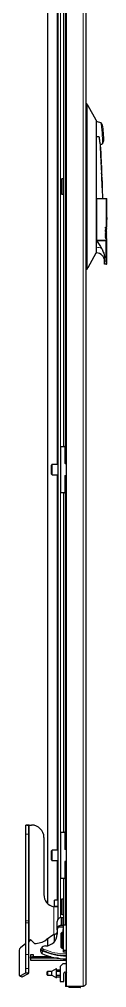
# Model space of a CAD drawing. Header units: millimetres. Extents: x -1134 to 2940, y -1538 to 1219.
# Drawn here: x 838 to 923, y -1000 to -59 of the extents above; entities that cross this region are included whole.
import ezdxf

# ---------------------------------------------------------------- set-up
doc = ezdxf.new("R2010")
doc.units = ezdxf.units.MM

msp = doc.modelspace()

# ---------------------------------------------------------------- linework, layer by layer
at = {"color": 7, "linetype": 'Continuous', "lineweight": 25}
for p, q in [((883.4, -998.72), (883.4, 556.28)), ((902.4, 553.68), (902.4, -996.12)), ((874.9, 518.48), (874.9, -933.48)), ((864.9, 475.4), (864.9, -917.83)), ((880.4, 31.28), (880.4, -473.72)), ((903.4, -140.72), (902.4, -140.72)), ((903.4, -146.22), (903.4, -296.22)), ((912.4, -156.72), (904.48, -142.63)), ((912.4, -156.72), (912.4, -162.19)), ((912.4, -162.19), (912.4, -169.72)), ((912.4, -169.72), (912.4, -272.72)), ((919.34, -177.78), (919.35, -177.59)), ((916.92, -189.39), (916.52, -180.2)), ((916.63, -183.42), (916.59, -183.04)), ((916.64, -183.42), (916.6, -183.04)), ((916.6, -183.04), (916.72, -186.2)), ((916.65, -183.71), (916.63, -183.42)), ((916.64, -183.42), (916.63, -183.42)), ((916.66, -183.71), (916.64, -183.42)), ((916.66, -183.71), (916.65, -183.71)), ((917, -191.48), (916.91, -189.39)), ((917.18, -195.39), (916.96, -191.59)), ((917.17, -194.99), (917.03, -191.89)), ((917.03, -193.28), (917.27, -197.27)), ((917.16, -194.99), (917.18, -195.39)), ((917.23, -196.64), (917.17, -195.39)), ((917.18, -195.39), (917.17, -195.39)), ((917.2, -197.27), (917.19, -197.27)), ((917.27, -197.27), (917.2, -197.27)), ((917.35, -199.5), (917.26, -197.27)), ((917.3, -199.5), (917.3, -199.49)), ((917.3, -199.5), (917.3, -199.5)), ((917.42, -200.76), (917.36, -199.5)), ((917.41, -200.77), (917.41, -200.76)), ((917.52, -203.22), (917.42, -201.08)), ((917.53, -203.22), (917.52, -203.22)), ((917.73, -207.77), (917.53, -203.19)), ((917.57, -205.24), (917.62, -206.21)), ((917.58, -205.24), (917.63, -206.21)), ((878.9, -213.72), (878.4, -214.22)), ((878.4, -228.22), (878.4, -214.22)), ((880.4, -213.72), (878.9, -213.72)), ((878.9, -213.72), (878.9, -228.72)), ((917.69, -207.77), (917.68, -207.77)), ((917.82, -210.13), (917.72, -207.77)), ((917.77, -210.13), (917.77, -210.13)), ((917.94, -212.6), (917.83, -210.13)), ((917.89, -211.84), (917.89, -211.84)), ((917.9, -211.84), (917.9, -211.84)), ((917.93, -212.36), (917.92, -212.22)), ((917.94, -212.77), (917.93, -212.49)), ((917.96, -214.07), (917.95, -214.07)), ((917.97, -214.07), (917.96, -214.07)), ((918, -214.86), (917.96, -214.07)), ((918.02, -214.53), (917.97, -213.29)), ((918.01, -214.86), (917.97, -214.07)), ((917.99, -214.86), (917.98, -214.86)), ((917.99, -214.86), (918.01, -214.86)), ((918, -214.04), (918.05, -215.14)), ((918.03, -214.85), (918.02, -214.53)), ((918.07, -215.75), (918.04, -214.95)), ((918.13, -216.98), (918.07, -215.75)), ((918.16, -217.78), (918.15, -217.51)), ((918.17, -218.04), (918.17, -217.9)), ((918.18, -218.51), (918.18, -218.51)), ((918.31, -221.1), (918.19, -218.43)), ((918.19, -218.51), (918.19, -218.51)), ((918.26, -221.1), (918.25, -221.1)), ((918.31, -222.57), (918.25, -221.12)), ((918.39, -223.22), (918.3, -221.1)), ((918.82, -232.72), (918.4, -223.22)), ((878.4, -228.22), (878.9, -228.72)), ((878.9, -228.72), (880.4, -228.72)), ((912.4, -232.72), (912.61, -232.72)), ((912.61, -232.72), (912.85, -232.72)), ((912.85, -232.72), (912.85, -273.22)), ((912.85, -232.72), (921.95, -232.72)), ((921.95, -232.72), (921.95, -260.72)), ((921.95, -232.72), (922.61, -232.72)), ((922.61, -237.72), (922.61, -232.72)), ((922.36, -237.72), (922.61, -237.72)), ((922.36, -237.72), (922.36, -247.48)), ((922.48, -239.67), (922.48, -245.53)), ((922.49, -239.67), (922.48, -239.67)), ((922.49, -239.67), (922.49, -245.53)), ((922.49, -239.67), (922.61, -239.67)), ((922.61, -240.65), (922.54, -240.65)), ((922.54, -240.65), (922.54, -245.53)), ((922.58, -242.6), (922.58, -245.53)), ((922.59, -242.6), (922.58, -242.6)), ((922.59, -242.6), (922.59, -245.53)), ((922.59, -242.6), (922.61, -242.6)), ((922.6, -239.67), (922.6, -237.72)), ((922.6, -242.6), (922.6, -240.65)), ((922.61, -240.65), (922.61, -239.67)), ((922.61, -245.53), (922.61, -242.6)), ((922.54, -247.48), (922.36, -247.48)), ((922.5, -251.28), (922.36, -251.28)), ((922.36, -251.28), (922.36, -254.25)), ((922.42, -251.77), (922.42, -252.57)), ((922.43, -251.77), (922.42, -251.77)), ((922.43, -252.57), (922.42, -252.57)), ((922.42, -253.07), (922.42, -254.25)), ((922.43, -253.07), (922.42, -253.07)), ((922.43, -251.77), (922.43, -252.57)), ((922.43, -251.77), (922.49, -251.77)), ((922.49, -252.57), (922.43, -252.57)), ((922.43, -253.07), (922.43, -254.25)), ((922.43, -253.07), (922.48, -253.07)), ((922.49, -245.53), (922.48, -245.53)), ((922.54, -245.53), (922.49, -245.53)), ((922.53, -252.81), (922.52, -252.81)), ((922.54, -247.48), (922.54, -250.41)), ((922.61, -250.41), (922.54, -250.41)), ((922.55, -253.46), (922.54, -253.46)), ((922.54, -253.81), (922.54, -253.83)), ((922.55, -253.81), (922.54, -253.81)), ((922.55, -253.83), (922.54, -253.83)), ((922.56, -252.11), (922.55, -252.11)), ((922.55, -253.81), (922.55, -253.83)), ((922.6, -251.28), (922.57, -254.25)), ((922.59, -245.53), (922.58, -245.53)), ((922.58, -247.48), (922.58, -248.45)), ((922.59, -247.48), (922.58, -247.48)), ((922.59, -248.45), (922.58, -248.45)), ((922.58, -254.25), (922.59, -253.64)), ((922.61, -245.53), (922.59, -245.53)), ((922.59, -247.48), (922.59, -248.45)), ((922.59, -247.48), (922.61, -247.48)), ((922.61, -248.45), (922.59, -248.45)), ((922.59, -253.15), (922.6, -251.88)), ((922.6, -253.15), (922.59, -253.15)), ((922.59, -254.25), (922.6, -253.64)), ((922.6, -253.64), (922.59, -253.64)), ((922.6, -247.48), (922.6, -245.53)), ((922.6, -250.41), (922.6, -248.45)), ((922.6, -251.91), (922.61, -251.28)), ((922.61, -251.28), (922.6, -251.28)), ((922.61, -251.88), (922.6, -251.88)), ((922.6, -253.15), (922.61, -251.88)), ((922.6, -253.64), (922.6, -252.82)), ((922.6, -253.15), (922.61, -253.15)), ((922.6, -253.64), (922.61, -253.64)), ((922.61, -248.45), (922.61, -247.48)), ((922.61, -251.28), (922.61, -250.41)), ((922.61, -251.88), (922.61, -253.15)), ((922.61, -260.72), (922.61, -253.64)), ((921.41, -260.82), (921.85, -260.82)), ((921.41, -262.22), (921.85, -262.22)), ((922.51, -260.82), (921.85, -260.82)), ((922.51, -262.22), (921.85, -262.22)), ((922.61, -262.12), (921.95, -262.12)), ((922.61, -262.12), (922.11, -260.82)), ((922.61, -263.52), (922.11, -262.22)), ((922.36, -254.25), (922.43, -254.25)), ((922.51, -254.25), (922.52, -254.25)), ((922.52, -254.25), (922.56, -254.25)), ((922.55, -254.16), (922.55, -254.25)), ((922.56, -254.16), (922.55, -254.16)), ((922.56, -254.16), (922.56, -254.25)), ((922.57, -254.25), (922.59, -254.25)), ((912.4, -272.72), (912.4, -273.72)), ((921.41, -263.62), (921.85, -263.62)), ((921.41, -265.02), (921.85, -265.02)), ((921.41, -266.42), (921.85, -266.42)), ((921.41, -267.82), (921.85, -267.82)), ((921.41, -269.22), (921.85, -269.22)), ((921.41, -270.62), (921.85, -270.62)), ((922.51, -263.62), (921.85, -263.62)), ((922.51, -265.02), (921.85, -265.02)), ((922.51, -266.42), (921.85, -266.42)), ((922.51, -267.82), (921.85, -267.82)), ((922.51, -269.22), (921.85, -269.22)), ((922.51, -270.62), (921.85, -270.62)), ((922.61, -263.52), (921.95, -263.52)), ((922.61, -264.92), (921.95, -264.92)), ((922.61, -266.32), (921.95, -266.32)), ((922.61, -267.72), (921.95, -267.72)), ((922.61, -269.12), (921.95, -269.12)), ((922.61, -270.52), (921.95, -270.52)), ((921.95, -271.92), (921.95, -273.22)), ((922.61, -271.92), (921.95, -271.92)), ((922.61, -264.92), (922.11, -263.62)), ((922.61, -266.32), (922.11, -265.02)), ((922.61, -267.72), (922.11, -266.42)), ((922.61, -269.12), (922.11, -267.82)), ((922.61, -270.52), (922.11, -269.22)), ((922.61, -271.92), (922.11, -270.62)), ((922.61, -273.22), (922.61, -271.92)), ((912.4, -273.22), (912.61, -273.22)), ((912.61, -273.72), (912.4, -273.72)), ((912.4, -280.25), (912.4, -285.72)), ((912.61, -273.22), (912.85, -273.22)), ((912.61, -273.72), (912.85, -273.72)), ((912.85, -273.22), (921.95, -273.22)), ((912.85, -273.72), (921.95, -273.72)), ((920.61, -273.72), (920.59, -273.22)), ((921.95, -273.22), (922.61, -273.22)), ((921.95, -293.72), (921.95, -273.72)), ((921.95, -273.72), (922.61, -273.72)), ((922.61, -296.72), (922.61, -273.72)), ((904.48, -299.8), (912.4, -285.72)), ((912.4, -285.72), (912.61, -285.72)), ((920.61, -293.72), (920.61, -290.63)), ((922.33, -296.72), (920.61, -296.72)), ((922.61, -296.72), (922.33, -296.72)), ((903.4, -301.72), (902.4, -301.72)), ((877.9, -518.52), (877.9, -473.92)), ((878.1, -473.72), (881.7, -473.72)), ((882.1, -473.72), (881.7, -473.72)), ((881.9, -473.92), (881.9, -490.02)), ((882.1, -473.72), (883.4, -473.72)), ((868.9, -497.26), (868.9, -491.82)), ((868.9, -500.62), (868.9, -497.26)), ((874.9, -491.22), (869.5, -491.22)), ((882.1, -490.22), (883.4, -490.22)), ((869.5, -501.22), (874.9, -501.22)), ((881.9, -502.42), (881.9, -518.52)), ((883.4, -502.22), (882.1, -502.22)), ((881.7, -518.72), (878.1, -518.72)), ((880.4, -518.72), (880.4, -848.72)), ((881.7, -518.72), (882.1, -518.72)), ((883.4, -518.72), (882.1, -518.72)), ((846.92, -841.74), (843.92, -841.74)), ((843.92, -850.72), (843.92, -841.74)), ((844.88, -841.72), (847, -841.72)), ((846.92, -850.72), (846.92, -841.74)), ((847.22, -841.72), (847, -841.72)), ((847.22, -841.72), (849.51, -841.72)), ((843.92, -934.77), (843.92, -850.72)), ((846.92, -934.77), (846.92, -850.72)), ((861.51, -853.72), (861.51, -909.22)), ((877.9, -893.52), (877.9, -848.92)), ((878.1, -848.72), (881.7, -848.72)), ((882.1, -848.72), (881.7, -848.72)), ((881.9, -848.92), (881.9, -865.02)), ((882.1, -848.72), (883.4, -848.72)), ((882.1, -865.22), (883.4, -865.22)), ((868.9, -872.26), (868.9, -866.82)), ((868.9, -875.62), (868.9, -872.26)), ((874.9, -866.22), (869.5, -866.22)), ((869.5, -876.22), (874.9, -876.22)), ((881.9, -877.42), (881.9, -893.52)), ((883.4, -877.22), (882.1, -877.22)), ((881.7, -893.72), (878.1, -893.72)), ((880.4, -893.72), (880.4, -938.72)), ((881.7, -893.72), (882.1, -893.72)), ((883.4, -893.72), (882.1, -893.72)), ((874.9, -914.68), (871.9, -914.68)), ((871.9, -914.82), (871.9, -914.68)), ((871.9, -920.97), (871.9, -914.82)), ((874.9, -920.97), (871.9, -920.97)), ((878.9, -913.72), (878.4, -914.22)), ((878.4, -921.22), (878.4, -914.22)), ((878.4, -928.22), (878.4, -921.22)), ((880.4, -913.72), (878.9, -913.72)), ((878.9, -913.72), (878.9, -921.22)), ((878.9, -921.22), (878.9, -928.72)), ((878.4, -928.22), (878.9, -928.72)), ((878.4, -931.42), (878.4, -931.42)), ((878.4, -931.42), (878.43, -931.42)), ((878.43, -931.42), (879.39, -931.42)), ((878.9, -928.72), (880.4, -928.72)), ((879.39, -931.42), (880.4, -931.42)), ((843.92, -936.77), (843.92, -934.77)), ((843.92, -967.66), (843.92, -936.77)), ((846.92, -936.77), (846.92, -934.77)), ((846.92, -967.66), (846.92, -936.77)), ((874.4, -941.36), (874.4, -935.42)), ((874.4, -941.35), (874.4, -935.42)), ((878.4, -939.42), (880.4, -939.42)), ((880.4, -938.72), (880.7, -938.72)), ((880.4, -963.42), (880.4, -939.02)), ((880.7, -938.72), (881.35, -938.72)), ((881.35, -938.72), (882.4, -938.72)), ((882.4, -938.72), (883.4, -938.72)), ((871.3, -947.92), (863.55, -953.36)), ((871.9, -954.83), (871.9, -947.74)), ((874.29, -945.57), (874.3, -945.57)), ((874.3, -943.75), (874.4, -943.75)), ((874.3, -943.88), (874.4, -943.88)), ((874.3, -943.88), (874.3, -945.43)), ((874.3, -945.43), (874.4, -945.43)), ((874.3, -945.57), (874.4, -945.57)), ((874.3, -945.64), (874.4, -945.64)), ((874.3, -945.77), (874.4, -945.77)), ((874.3, -946.77), (874.3, -945.77)), ((874.3, -947.27), (874.3, -946.77)), ((874.3, -946.77), (874.4, -946.77)), ((874.3, -947.27), (874.4, -947.27)), ((874.4, -943.42), (874.4, -941.36)), ((874.4, -943.42), (874.4, -947.67)), ((878.9, -946.22), (878.4, -946.72)), ((878.4, -953.72), (878.4, -946.72)), ((880.2, -946.22), (878.9, -946.22)), ((878.9, -946.22), (878.9, -953.72)), ((880.18, -949.76), (880.4, -949.76)), ((880.2, -946.32), (880.2, -943.36)), ((880.2, -943.36), (880.4, -943.36)), ((880.2, -946.32), (880.4, -946.32)), ((880.2, -948.31), (880.2, -946.32)), ((880.2, -948.31), (880.4, -948.31)), ((880.2, -949.67), (880.2, -948.31)), ((880.2, -949.67), (880.4, -949.67)), ((880.2, -951.33), (880.2, -949.92)), ((843.74, -956.87), (838.62, -960.92)), ((848.51, -953.08), (847.22, -954.48)), ((852.45, -956.72), (848.51, -953.08)), ((864.9, -952.41), (864.9, -958.9)), ((878.4, -960.72), (878.4, -953.72)), ((878.9, -953.72), (878.9, -961.22)), ((880.2, -952.92), (880.18, -952.92)), ((880.2, -951.33), (880.4, -951.33)), ((880.2, -952.37), (880.2, -951.33)), ((880.2, -952.37), (880.4, -952.37)), ((880.2, -954.25), (880.2, -952.37)), ((880.2, -954.25), (880.4, -954.25)), ((880.2, -955.05), (880.2, -954.25)), ((880.2, -955.05), (880.4, -955.05)), ((880.2, -958.86), (880.4, -958.86)), ((837.53, -963.15), (837.53, -987.64)), ((843.92, -981.18), (843.92, -967.66)), ((846.92, -981.18), (846.92, -967.66)), ((848.3, -967.92), (848.3, -969.72)), ((851.3, -967.92), (848.3, -967.92)), ((851.3, -969.72), (851.3, -967.92)), ((860.67, -963.6), (858.5, -962.7)), ((878.4, -960.72), (878.9, -961.22)), ((878.9, -961.22), (880.4, -961.22)), ((880.4, -965.22), (880.4, -963.42)), ((881.15, -964.92), (880.4, -964.92)), ((883.4, -965.22), (880.4, -965.22)), ((883.4, -963.72), (880.7, -963.72)), ((882.2, -965.22), (881.15, -964.92)), ((848.3, -971.22), (848.3, -969.72)), ((848.3, -969.72), (850.3, -969.72)), ((850.3, -971.22), (848.3, -971.22)), ((848.3, -971.22), (848.3, -972.92)), ((848.3, -972.92), (883.4, -972.92)), ((850.3, -969.72), (850.3, -971.22)), ((868.27, -969.72), (850.3, -969.72)), ((875.79, -971.22), (850.3, -971.22)), ((879.8, -976.72), (877.3, -979.22)), ((883.4, -976.72), (879.8, -976.72)), ((838.24, -988.15), (843.74, -985.4)), ((840.36, -989.21), (845.86, -986.46)), ((843.92, -985.19), (843.92, -981.18)), ((846.92, -985.19), (846.92, -981.18)), ((864.8, -987.26), (864.8, -984.25)), ((865.3, -983.75), (869.3, -983.75)), ((865.3, -987.76), (869.3, -987.76)), ((869.3, -983.75), (873.8, -981.26)), ((869.3, -987.76), (869.3, -983.75)), ((869.3, -987.76), (873.8, -990.26)), ((873.8, -983.82), (873.8, -981.26)), ((873.8, -982.26), (877.3, -982.26)), ((873.8, -983.76), (877.3, -983.76)), ((873.8, -987.69), (873.8, -983.82)), ((873.8, -990.26), (873.8, -987.69)), ((873.8, -987.76), (877.3, -987.76)), ((877.3, -979.22), (877.3, -993.72)), ((880.8, -993.72), (880.8, -985.99)), ((881.89, -984.55), (883.4, -984.12)), ((883.4, -984.75), (882.4, -986.08)), ((882.4, -986.08), (882.4, -996.72)), ((837.79, -988.18), (839.92, -989.24)), ((873.8, -989.26), (877.3, -989.26)), ((877.3, -993.72), (880.8, -993.72)), ((882.4, -996.72), (882.4, -998.72)), ((883.4, -996.72), (882.4, -996.72)), ((883.4, -998.72), (882.4, -998.72)), ((899.8, -998.72), (883.4, -998.72)), ((885.65, -998.72), (885.65, -999.47)), ((896.9, -999.72), (885.9, -999.72)), ((897.15, -999.47), (897.15, -998.72))]:
    msp.add_line(p, q, dxfattribs=at)
at = {"color": 8, "linetype": 'Continuous', "lineweight": 18}
for p, q in [((899.8, -998.72), (899.8, 556.28)), ((877.5, 518.48), (877.5, -931.52)), ((874.3, 48.78), (874.3, -491.22)), ((882.4, 31.28), (882.4, -473.72)), ((903.4, -146.22), (902.4, -146.22)), ((917.58, -205.24), (917.57, -205.24)), ((917.63, -206.21), (917.62, -206.21)), ((912.61, -232.72), (912.61, -273.22)), ((921.95, -260.72), (922.61, -260.72)), ((912.61, -280.25), (912.4, -280.25)), ((912.61, -285.72), (912.61, -280.25)), ((903.4, -296.22), (902.4, -296.22)), ((920.61, -293.72), (921.95, -293.72)), ((877.9, -473.92), (878.1, -473.92)), ((878.1, -473.72), (878.1, -473.92)), ((878.1, -473.92), (878.1, -518.52)), ((881.7, -473.92), (878.1, -473.92)), ((881.7, -473.72), (881.7, -473.92)), ((881.7, -490.02), (881.7, -473.92)), ((881.7, -473.92), (881.9, -473.92)), ((881.9, -473.92), (882.1, -473.92)), ((882.1, -473.72), (882.1, -473.92)), ((882.1, -473.92), (882.1, -490.02)), ((883.4, -473.92), (882.1, -473.92)), ((869.5, -491.22), (869.5, -497.4)), ((869.5, -497.4), (869.5, -501.22)), ((881.9, -490.02), (881.7, -490.02)), ((881.9, -490.02), (882.1, -490.02)), ((882.1, -490.22), (882.1, -490.02)), ((882.1, -490.02), (883.4, -490.02)), ((882.1, -490.22), (882.1, -490.42)), ((883.4, -490.42), (882.1, -490.42)), ((874.3, -501.22), (874.3, -866.22)), ((881.7, -518.52), (881.7, -502.42)), ((881.7, -502.42), (881.9, -502.42)), ((882.1, -502.42), (881.9, -502.42)), ((882.1, -502.02), (883.4, -502.02)), ((882.1, -502.02), (882.1, -502.22)), ((882.1, -502.22), (882.1, -502.42)), ((883.4, -502.42), (882.1, -502.42)), ((882.1, -502.42), (882.1, -518.52)), ((878.1, -518.52), (877.9, -518.52)), ((878.1, -518.52), (881.7, -518.52)), ((878.1, -518.52), (878.1, -518.72)), ((881.7, -518.52), (881.9, -518.52)), ((881.7, -518.52), (881.7, -518.72)), ((882.1, -518.52), (881.9, -518.52)), ((882.1, -518.52), (882.1, -518.72)), ((882.1, -518.52), (883.4, -518.52)), ((882.4, -518.72), (882.4, -848.72)), ((847.22, -841.72), (847.22, -954.48)), ((846.92, -850.72), (843.92, -850.72)), ((877.9, -848.92), (878.1, -848.92)), ((878.1, -848.72), (878.1, -848.92)), ((878.1, -848.92), (878.1, -893.52)), ((881.7, -848.92), (878.1, -848.92)), ((881.7, -848.72), (881.7, -848.92)), ((881.7, -865.02), (881.7, -848.92)), ((881.7, -848.92), (881.9, -848.92)), ((881.9, -848.92), (882.1, -848.92)), ((882.1, -848.72), (882.1, -848.92)), ((882.1, -848.92), (882.1, -865.02)), ((883.4, -848.92), (882.1, -848.92)), ((881.9, -865.02), (881.7, -865.02)), ((881.9, -865.02), (882.1, -865.02)), ((882.1, -865.02), (883.4, -865.02)), ((882.1, -865.22), (882.1, -865.02)), ((882.1, -865.22), (882.1, -865.42)), ((883.4, -865.42), (882.1, -865.42)), ((869.5, -866.22), (869.5, -872.4)), ((869.5, -872.4), (869.5, -876.22)), ((874.3, -876.22), (874.3, -914.68)), ((881.7, -893.52), (881.7, -877.42)), ((881.7, -877.42), (881.9, -877.42)), ((882.1, -877.42), (881.9, -877.42)), ((882.1, -877.02), (883.4, -877.02)), ((882.1, -877.02), (882.1, -877.22)), ((882.1, -877.22), (882.1, -877.42)), ((882.1, -877.42), (882.1, -893.52)), ((883.4, -877.42), (882.1, -877.42)), ((878.1, -893.52), (877.9, -893.52)), ((878.1, -893.52), (881.7, -893.52)), ((878.1, -893.52), (878.1, -893.72)), ((881.7, -893.52), (881.9, -893.52)), ((881.7, -893.52), (881.7, -893.72)), ((882.1, -893.52), (881.9, -893.52)), ((882.1, -893.52), (882.1, -893.72)), ((882.1, -893.52), (883.4, -893.52)), ((882.4, -893.72), (882.4, -938.72)), ((871.3, -921.08), (871.3, -947.92)), ((874.9, -914.82), (871.9, -914.82)), ((878.43, -938.92), (878.43, -931.42)), ((879.39, -931.42), (879.39, -938.92)), ((846.92, -934.77), (843.92, -934.77)), ((846.92, -936.77), (843.92, -936.77)), ((874.4, -935.42), (874.4, -935.42)), ((880.4, -940.92), (875.28, -940.92)), ((878.4, -939.42), (878.4, -938.92)), ((878.4, -938.92), (878.43, -938.92)), ((878.43, -939.42), (878.43, -938.92)), ((878.43, -938.92), (879.39, -938.92)), ((879.39, -938.92), (880.42, -938.92)), ((880.4, -939.02), (880.7, -939.02)), ((880.7, -938.72), (880.7, -939.02)), ((880.7, -939.02), (880.7, -963.42)), ((883.4, -939.02), (880.7, -939.02)), ((843.74, -956.87), (843.74, -985.4)), ((880.2, -957.62), (880.4, -957.62)), ((846.92, -967.66), (843.92, -967.66)), ((859.07, -961.31), (861.26, -962.22)), ((880.4, -963.42), (880.7, -963.42)), ((880.7, -963.42), (883.4, -963.42)), ((880.7, -963.42), (880.7, -963.72)), ((843.74, -985.4), (845.86, -986.46)), ((846.92, -981.18), (843.92, -981.18)), ((843.92, -985.19), (846.92, -985.19)), ((865.3, -983.75), (865.3, -987.76)), ((840.36, -989.21), (838.24, -988.15)), ((885.65, -999.47), (897.15, -999.47))]:
    msp.add_line(p, q, dxfattribs=at)
at = {"color": 7, "linetype": 'Continuous', "lineweight": 25, "flags": 128}
for points in [[(916.96, -191.59), (917, -192.54), (917.03, -193.28)], [(917.2, -197.27), (917.26, -198.52), (917.3, -199.5)], [(917.58, -205.9), (917.69, -208.27), (917.77, -210.13)], [(917.62, -206.21), (917.65, -207.08), (917.68, -207.77)], [(917.63, -206.21), (917.66, -207.08), (917.69, -207.77)], [(917.97, -214.72), (918.16, -219.12), (918.31, -222.57)], [(918.25, -221.1), (918.1, -217.61), (917.98, -214.86)], [(918.26, -221.1), (918.11, -217.61), (917.99, -214.86)], [(922.51, -253.55), (922.52, -253.73), (922.52, -253.87)], [(922.54, -253.81), (922.54, -253.61), (922.54, -253.46)], [(922.55, -253.81), (922.55, -253.61), (922.55, -253.46)], [(837.53, -987.64), (837.55, -987.8), (837.59, -987.94), (837.65, -988.06), (837.74, -988.15), (837.85, -988.2), (837.97, -988.22), (838.1, -988.2), (838.24, -988.15)]]:
    msp.add_lwpolyline(points, dxfattribs=at)
at = {"color": 7, "linetype": 'Continuous', "lineweight": 25}
for centre, radius, start, end in [((912.4, -169.72), 11.4, 66.37549, 90), ((912.4, -169.72), 11.4, 291.36213, 301.71629), ((922.51, -260.72), 0.1, 270, 0), ((922.51, -262.12), 0.1, 270, 0), ((922.51, -263.52), 0.1, 270, 0), ((922.51, -264.92), 0.1, 270, 0), ((922.51, -266.32), 0.1, 270, 0), ((922.51, -267.72), 0.1, 270, 0), ((922.51, -269.12), 0.1, 270, 0), ((922.51, -270.52), 0.1, 270, 0), ((912.61, -293.72), 8, 0, 90), ((878.1, -473.92), 0.2, 90, 180), ((881.7, -473.92), 0.2, 0, 90), ((869.5, -491.82), 0.6, 90, 180), ((882.1, -490.02), 0.2, 180, 270), ((869.5, -500.62), 0.6, 180, 270), ((882.1, -502.42), 0.2, 90, 180), ((878.1, -518.52), 0.2, 180, 270), ((881.7, -518.52), 0.2, 270, 0), ((849.51, -853.72), 12, 0, 90), ((878.1, -848.92), 0.2, 90, 180), ((881.7, -848.92), 0.2, 0, 90), ((882.1, -865.02), 0.2, 180, 270), ((869.5, -866.82), 0.6, 90, 180), ((869.5, -875.62), 0.6, 180, 270), ((882.1, -877.42), 0.2, 90, 180), ((878.1, -893.52), 0.2, 180, 270), ((881.7, -893.52), 0.2, 270, 0), ((873.08, -909.63), 11.58, 177.93112, 261.14125), ((878.4, -935.42), 4, 90, 180), ((878.4, -935.42), 4, 90, 180), ((878.4, -943.42), 4, 141.31781, 180), ((880.7, -939.02), 0.3, 90, 180), ((862.9, -947.67), 11.5, 270, 0), ((852.45, -936.72), 20, 270, 303.69007), ((862.9, -963.67), 4.5, 90, 148.43185), ((840.54, -963.24), 3.01, 129.67109, 178.31266), ((883.4, -913.52), 58.2, 245.70354, 270), ((883.4, -913.52), 55, 245.58594, 270), ((880.7, -963.42), 0.3, 180, 270), ((843.65, -985.15), 0.266, 289.1377, 351.58375), ((845.34, -984.95), 1.59, 289.1377, 351.58375), ((865.3, -984.25), 0.5, 90, 180), ((865.3, -987.26), 0.5, 180, 270), ((882.3, -985.99), 1.5, 106, 180), ((840.11, -988.79), 0.489, 246.38197, 300.88579), ((885.9, -999.47), 0.25, 180, 270), ((896.9, -999.47), 0.25, 270, 0)]:
    msp.add_arc(centre, radius, start, end, dxfattribs=at)
at = {"color": 8, "linetype": 'Continuous', "lineweight": 18}
for centre, radius, start, end in [((912.76, -292.31), 12.07, 66.28954, 90.71323), ((882.1, -490.02), 0.4, 180, 270), ((882.1, -502.42), 0.4, 90, 180), ((882.1, -865.02), 0.4, 180, 270), ((882.1, -877.42), 0.4, 90, 180), ((878.4, -943.42), 4.5, 90, 152.71955), ((878.9, -938.93), 0.491, 271.15589, 1.11103), ((883.4, -913.52), 55.65, 245.60841, 270), ((883.4, -913.52), 53.5, 245.55903, 270)]:
    msp.add_arc(centre, radius, start, end, dxfattribs=at)
at = {"color": 7, "linetype": 'Continuous', "lineweight": 25}
for points, knots in [([(903.4, -140.72), (903.4, -140.78), (903.4, -140.9), (903.4, -141.85), (903.4, -143.24), (903.4, -144.79), (903.4, -145.81), (903.4, -146.22)], [0, 0, 0, 0, 0.214694, 0.429388, 0.644082, 0.858775, 1, 1, 1, 1]), ([(904.48, -142.64), (904.29, -142.33), (903.93, -141.75), (903.57, -141.05), (903.41, -140.71)], [0, 0, 0, 0, 0.525323, 1, 1, 1, 1]), ([(918.03, -160.48), (918, -160.42), (917.94, -160.24), (917.77, -159.93), (917.46, -159.56), (917.14, -159.39), (916.98, -159.29)], [0, 0, 0, 0, 0.124152, 0.341643, 0.649974, 1, 1, 1, 1]), ([(918.11, -160.82), (918.1, -160.79), (918.08, -160.7), (918.18, -161.21), (918.38, -162.39), (918.71, -164.62), (919.03, -167.38), (919.26, -170.33), (919.38, -173.11), (919.39, -175.43), (919.36, -177.06), (919.34, -177.72), (919.34, -177.77), (919.34, -177.78)], [0, 0, 0, 0, 0.0304029, 0.0987685, 0.2060227, 0.3169243, 0.4297958, 0.5422701, 0.6521441, 0.7582201, 0.8609093, 0.9621672, 1, 1, 1, 1]), ([(916.5, -180.2), (916.5, -180.21), (916.51, -180.23), (916.25, -178.87), (915.93, -176.68), (915.64, -174.61), (915.58, -173.38), (915.34, -173.01), (915.27, -172.96), (915.2, -172.93), (915.08, -172.95), (914.63, -173.02), (913.71, -173.05), (912.89, -172.84), (912.42, -172.72)], [0, 0, 0, 0, 0.142012, 0.367407, 0.591524, 0.739403, 0.813293, 0.820175, 0.825597, 0.829287, 0.833027, 0.848744, 0.911869, 1, 1, 1, 1]), ([(918.39, -179.39), (918.48, -179.34), (918.7, -179.22), (918.95, -178.92), (919.15, -178.58), (919.26, -178.3), (919.29, -178.14), (919.31, -178.08)], [0, 0, 0, 0, 0.1747015, 0.4583416, 0.6963812, 0.8885007, 1, 1, 1, 1]), ([(916.74, -186.14), (916.73, -185.7), (916.69, -184.83), (916.67, -184.08), (916.66, -183.71)], [0, 0, 0, 0, 0.500963, 1, 1, 1, 1]), ([(916.72, -186.2), (916.74, -186.79), (916.8, -187.97), (916.89, -189.68), (916.97, -190.99), (917.01, -191.64), (917.03, -191.87), (917.03, -191.89), (917.03, -191.91)], [0, 0, 0, 0, 0.250282, 0.499393, 0.748791, 0.874699, 0.937286, 1, 1, 1, 1]), ([(916.92, -189.4), (916.92, -189.38), (916.92, -189.35), (916.9, -189.09), (916.88, -188.74), (916.85, -188.15), (916.8, -187.27), (916.76, -186.52), (916.74, -186.14)], [0, 0, 0, 0, 0.124416, 0.248357, 0.373982, 0.500169, 0.7494, 1, 1, 1, 1]), ([(917.42, -200.77), (917.42, -200.75), (917.42, -200.7), (917.42, -201.01), (917.43, -201.59), (917.44, -202.11), (917.45, -202.37)], [0, 0, 0, 0, 0.158534, 0.438495, 0.717863, 1, 1, 1, 1]), ([(917.45, -202.37), (917.46, -202.64), (917.47, -203.19), (917.52, -204.39), (917.56, -205.3), (917.58, -205.9)], [0, 0, 0, 0, 0.249362, 0.4996719, 1, 1, 1, 1]), ([(917.52, -203.22), (917.52, -203.23), (917.52, -203.24), (917.52, -203.42), (917.52, -203.67), (917.53, -204.02), (917.55, -204.54), (917.56, -204.96), (917.57, -205.24)], [0, 0, 0, 0, 0.2494324, 0.37514, 0.4993561, 0.6234585, 0.749245, 1, 1, 1, 1]), ([(917.53, -203.22), (917.53, -203.23), (917.53, -203.24), (917.53, -203.42), (917.53, -203.67), (917.54, -204.02), (917.56, -204.54), (917.57, -204.96), (917.58, -205.24)], [0, 0, 0, 0, 0.2494324, 0.37514, 0.4993561, 0.6234585, 0.749245, 1, 1, 1, 1]), ([(917.92, -212.22), (917.92, -212.28), (917.93, -212.41), (917.94, -212.82), (917.96, -213.45), (917.99, -214.28), (918.02, -214.85), (918.03, -215.14)], [0, 0, 0, 0, 0.1246, 0.248977, 0.500405, 0.749333, 1, 1, 1, 1]), ([(918.04, -215.14), (918.02, -214.62), (917.98, -213.84), (917.95, -212.88), (917.93, -212.54), (917.93, -212.36)], [0, 0, 0, 0, 0.4989654, 0.749922, 1, 1, 1, 1]), ([(918.05, -215.14), (918.03, -214.72), (918, -214.08), (917.97, -213.28), (917.95, -212.94), (917.94, -212.77)], [0, 0, 0, 0, 0.50146, 0.750257, 1, 1, 1, 1]), ([(917.96, -214.07), (917.96, -214.08), (917.96, -214.1), (917.95, -214.25), (917.96, -214.43), (917.96, -214.59), (917.97, -214.68), (917.97, -214.72)], [0, 0, 0, 0, 0.249445, 0.498999, 0.74851, 0.873859, 1, 1, 1, 1]), ([(918.03, -215.14), (918.04, -215.42), (918.07, -215.98), (918.11, -216.8), (918.14, -217.42), (918.16, -217.84), (918.17, -217.97), (918.17, -218.04)], [0, 0, 0, 0, 0.248731, 0.497377, 0.750528, 0.875233, 1, 1, 1, 1]), ([(918.17, -217.9), (918.16, -217.73), (918.14, -217.38), (918.1, -216.43), (918.06, -215.65), (918.04, -215.14)], [0, 0, 0, 0, 0.249575, 0.500842, 1, 1, 1, 1]), ([(918.05, -215.14), (918.06, -215.52), (918.09, -215.99), (918.1, -216.42), (918.11, -216.5)], [0, 0, 0, 0, 0.802786, 1, 1, 1, 1]), ([(918.15, -217.51), (918.14, -217.34), (918.13, -216.99), (918.09, -216.19), (918.07, -215.56), (918.05, -215.14)], [0, 0, 0, 0, 0.2508953, 0.500775, 1, 1, 1, 1]), ([(918.17, -218.07), (918.18, -218.14), (918.19, -218.33), (918.19, -218.43), (918.19, -218.51)], [0, 0, 0, 0, 0.334971, 1, 1, 1, 1]), ([(918.31, -222.57), (918.31, -222.61), (918.32, -222.7), (918.33, -222.86), (918.34, -223.04), (918.35, -223.19), (918.36, -223.21), (918.36, -223.22)], [0, 0, 0, 0, 0.125388, 0.250591, 0.500192, 0.749805, 1, 1, 1, 1]), ([(922.48, -253.07), (922.49, -253.07), (922.5, -253.08), (922.51, -253.14), (922.51, -253.2), (922.51, -253.31), (922.51, -253.43), (922.51, -253.51), (922.51, -253.55)], [0, 0, 0, 0, 0.3623072, 0.4997618, 0.6038945, 0.7077513, 0.8881589, 1, 1, 1, 1]), ([(922.55, -252.11), (922.55, -252.04), (922.55, -251.88), (922.54, -251.67), (922.54, -251.51), (922.52, -251.3), (922.5, -251.29), (922.49, -251.28)], [0, 0, 0, 0, 0.125885, 0.2500023, 0.3752557, 0.5012371, 1, 1, 1, 1]), ([(922.49, -251.77), (922.5, -251.78), (922.51, -251.79), (922.52, -251.89), (922.52, -251.98), (922.52, -252.08), (922.52, -252.14), (922.52, -252.17)], [0, 0, 0, 0, 0.464779, 0.639498, 0.766783, 0.894486, 1, 1, 1, 1]), ([(922.52, -252.17), (922.52, -252.22), (922.52, -252.3), (922.52, -252.4), (922.51, -252.48), (922.51, -252.57), (922.5, -252.57), (922.49, -252.57)], [0, 0, 0, 0, 0.144848, 0.259554, 0.374146, 0.548842, 1, 1, 1, 1]), ([(922.56, -252.11), (922.56, -252.02), (922.56, -251.86), (922.55, -251.65), (922.55, -251.48), (922.53, -251.3), (922.51, -251.29), (922.5, -251.28)], [0, 0, 0, 0, 0.149141, 0.264134, 0.378852, 0.560232, 1, 1, 1, 1]), ([(922.52, -252.81), (922.53, -252.79), (922.53, -252.74), (922.54, -252.62), (922.54, -252.49), (922.55, -252.33), (922.55, -252.2), (922.55, -252.11)], [0, 0, 0, 0, 0.249783, 0.499064, 0.624235, 0.749653, 1, 1, 1, 1]), ([(922.54, -253.46), (922.54, -253.38), (922.54, -253.27), (922.54, -253.12), (922.54, -253.02), (922.54, -252.94), (922.53, -252.86), (922.53, -252.83), (922.52, -252.81)], [0, 0, 0, 0, 0.250367, 0.375745, 0.500635, 0.625633, 0.750126, 1, 1, 1, 1]), ([(922.52, -253.87), (922.52, -253.9), (922.52, -253.97), (922.52, -254.1), (922.52, -254.19), (922.52, -254.24), (922.52, -254.25)], [0, 0, 0, 0, 0.256139, 0.512698, 0.919022, 1, 1, 1, 1]), ([(922.53, -252.81), (922.54, -252.78), (922.54, -252.73), (922.55, -252.56), (922.56, -252.37), (922.56, -252.21), (922.56, -252.13), (922.56, -252.11)], [0, 0, 0, 0, 0.331473, 0.546481, 0.762526, 0.960277, 1, 1, 1, 1]), ([(922.55, -253.46), (922.55, -253.35), (922.55, -253.19), (922.55, -253), (922.54, -252.88), (922.54, -252.83), (922.53, -252.81)], [0, 0, 0, 0, 0.336422, 0.52346, 0.710673, 1, 1, 1, 1]), ([(922.55, -254.16), (922.55, -254.15), (922.55, -254.14), (922.55, -254.09), (922.54, -253.99), (922.54, -253.89), (922.54, -253.83)], [0, 0, 0, 0, 0.125363, 0.250032, 0.499675, 1, 1, 1, 1]), ([(922.56, -254.16), (922.56, -254.14), (922.56, -254.12), (922.56, -254.04), (922.55, -253.94), (922.55, -253.86), (922.55, -253.83)], [0, 0, 0, 0, 0.20263, 0.420406, 0.728008, 1, 1, 1, 1]), ([(921.95, -262.12), (921.86, -261.9), (921.73, -261.58), (921.55, -261.14), (921.46, -260.93), (921.41, -260.82)], [0, 0, 0, 0, 0.4999933, 0.7499958, 1, 1, 1, 1]), ([(921.95, -263.52), (921.86, -263.3), (921.73, -262.98), (921.55, -262.54), (921.46, -262.33), (921.41, -262.22)], [0, 0, 0, 0, 0.499993, 0.749996, 1, 1, 1, 1]), ([(921.85, -260.82), (921.86, -260.82), (921.89, -260.81), (921.92, -260.79), (921.95, -260.76), (921.95, -260.73), (921.95, -260.72), (921.95, -260.72)], [0, 0, 0, 0, 0.295691, 0.568687, 0.759853, 0.951912, 1, 1, 1, 1]), ([(921.85, -262.22), (921.86, -262.22), (921.89, -262.21), (921.92, -262.19), (921.95, -262.16), (921.95, -262.13), (921.95, -262.12), (921.95, -262.12)], [0, 0, 0, 0, 0.295691, 0.568687, 0.759853, 0.951912, 1, 1, 1, 1]), ([(921.95, -264.92), (921.86, -264.7), (921.73, -264.38), (921.55, -263.94), (921.46, -263.73), (921.41, -263.62)], [0, 0, 0, 0, 0.499993, 0.749996, 1, 1, 1, 1]), ([(921.95, -266.32), (921.86, -266.1), (921.73, -265.78), (921.55, -265.34), (921.46, -265.13), (921.41, -265.02)], [0, 0, 0, 0, 0.499993, 0.749996, 1, 1, 1, 1]), ([(921.95, -267.72), (921.86, -267.5), (921.73, -267.18), (921.55, -266.74), (921.46, -266.53), (921.41, -266.42)], [0, 0, 0, 0, 0.499993, 0.749996, 1, 1, 1, 1]), ([(921.95, -269.12), (921.86, -268.9), (921.73, -268.58), (921.55, -268.14), (921.46, -267.93), (921.41, -267.82)], [0, 0, 0, 0, 0.4999933, 0.7499958, 1, 1, 1, 1]), ([(921.95, -270.52), (921.86, -270.3), (921.73, -269.98), (921.55, -269.54), (921.46, -269.33), (921.41, -269.22)], [0, 0, 0, 0, 0.499993, 0.749996, 1, 1, 1, 1]), ([(921.95, -271.92), (921.86, -271.7), (921.73, -271.38), (921.55, -270.94), (921.46, -270.73), (921.41, -270.62)], [0, 0, 0, 0, 0.499993, 0.749996, 1, 1, 1, 1]), ([(921.85, -263.62), (921.86, -263.62), (921.89, -263.61), (921.92, -263.59), (921.95, -263.56), (921.95, -263.53), (921.95, -263.52), (921.95, -263.52)], [0, 0, 0, 0, 0.295691, 0.568687, 0.759853, 0.951912, 1, 1, 1, 1]), ([(921.85, -265.02), (921.86, -265.02), (921.89, -265.01), (921.92, -264.99), (921.95, -264.96), (921.95, -264.93), (921.95, -264.92), (921.95, -264.92)], [0, 0, 0, 0, 0.295691, 0.568687, 0.759853, 0.951912, 1, 1, 1, 1]), ([(921.85, -266.42), (921.86, -266.42), (921.89, -266.41), (921.92, -266.39), (921.95, -266.36), (921.95, -266.33), (921.95, -266.32), (921.95, -266.32)], [0, 0, 0, 0, 0.295691, 0.568687, 0.759853, 0.951912, 1, 1, 1, 1]), ([(921.85, -267.82), (921.86, -267.82), (921.89, -267.81), (921.92, -267.79), (921.95, -267.76), (921.95, -267.73), (921.95, -267.72), (921.95, -267.72)], [0, 0, 0, 0, 0.295691, 0.568687, 0.759853, 0.951912, 1, 1, 1, 1]), ([(921.85, -269.22), (921.86, -269.22), (921.89, -269.21), (921.92, -269.19), (921.95, -269.16), (921.95, -269.13), (921.95, -269.12), (921.95, -269.12)], [0, 0, 0, 0, 0.295691, 0.568687, 0.759853, 0.951912, 1, 1, 1, 1]), ([(921.85, -270.62), (921.86, -270.62), (921.89, -270.61), (921.92, -270.59), (921.95, -270.56), (921.95, -270.53), (921.95, -270.52), (921.95, -270.52)], [0, 0, 0, 0, 0.295691, 0.568687, 0.759853, 0.951912, 1, 1, 1, 1]), ([(912.4, -273.72), (912.4, -274.85), (912.4, -277.19), (912.4, -279.21), (912.4, -280.25)], [0, 0, 0, 0, 0.484389, 1, 1, 1, 1]), ([(912.85, -273.72), (913.67, -274.96), (915.32, -277.45), (916.85, -279.99), (917.61, -281.26)], [0, 0, 0, 0, 0.499713, 1, 1, 1, 1]), ([(917.61, -281.26), (918.22, -282.44), (919.46, -284.81), (920.47, -288.01), (920.57, -290.01), (920.61, -290.63)], [0, 0, 0, 0, 0.401015, 0.812371, 1, 1, 1, 1]), ([(903.4, -296.22), (903.4, -296.84), (903.4, -298.07), (903.4, -299.72), (903.4, -300.96), (903.4, -301.62), (903.4, -301.69), (903.4, -301.72)], [0, 0, 0, 0, 0.21469, 0.42938, 0.644073, 0.858767, 1, 1, 1, 1]), ([(903.41, -301.72), (903.57, -301.39), (903.93, -300.69), (904.29, -300.11), (904.48, -299.81)], [0, 0, 0, 0, 0.47459, 1, 1, 1, 1]), ([(920.61, -296.72), (920.61, -296.68), (920.61, -296.6), (920.61, -296), (920.61, -295.13), (920.61, -294.31), (920.61, -293.84), (920.61, -293.72)], [0, 0, 0, 0, 0.244194, 0.488981, 0.716656, 0.923156, 1, 1, 1, 1]), ([(921.95, -293.72), (921.96, -294.01), (921.96, -294.61), (922.02, -295.4), (922.11, -296.07), (922.21, -296.56), (922.29, -296.71), (922.33, -296.72), (922.33, -296.72)], [0, 0, 0, 0, 0.169896, 0.33938, 0.519039, 0.726848, 0.970472, 1, 1, 1, 1]), ([(875.28, -940.92), (875.45, -940.73), (875.87, -940.26), (876.82, -939.68), (877.71, -939.44), (878.28, -939.42), (878.4, -939.42), (878.4, -939.42)], [0, 0, 0, 0, 0.19414, 0.485275, 0.898779, 0.996769, 1, 1, 1, 1]), ([(871.3, -947.92), (871.65, -947.82), (872.35, -947.62), (873.29, -947.32), (873.97, -947.07), (874.22, -946.93), (874.3, -946.88)], [0, 0, 0, 0, 0.2900805, 0.5801609, 0.8702414, 1, 1, 1, 1]), ([(874.3, -943.75), (874.3, -943.75), (874.3, -943.75), (874.3, -943.78), (874.3, -943.83), (874.3, -943.86), (874.3, -943.88)], [0, 0, 0, 0, 0.280836, 0.55925, 0.779182, 1, 1, 1, 1]), ([(874.3, -945.43), (874.3, -945.45), (874.3, -945.49), (874.3, -945.54), (874.3, -945.56), (874.3, -945.57), (874.3, -945.57)], [0, 0, 0, 0, 0.2809531, 0.5593907, 0.7790729, 1, 1, 1, 1]), ([(874.3, -945.5), (874.3, -945.52), (874.3, -945.57), (874.3, -945.63), (874.3, -945.64), (874.3, -945.64)], [0, 0, 0, 0, 0.280801, 0.559621, 1, 1, 1, 1]), ([(874.4, -943.35), (874.4, -943.35), (874.4, -943.34), (874.4, -943.34), (874.4, -943.32), (874.4, -943.24), (874.4, -942.91), (874.4, -942.28), (874.4, -941.68), (874.4, -941.35)], [0, 0, 0, 0, 0.00167, 0.003889, 0.009531, 0.034361, 0.132751, 0.526214, 1, 1, 1, 1]), ([(880.2, -957.62), (880.2, -957.25), (880.2, -956.55), (880.2, -955.7), (880.2, -955.25), (880.2, -955.22)], [0, 0, 0, 0, 0.522437, 0.975649, 1, 1, 1, 1]), ([(880.2, -958.86), (880.2, -958.68), (880.2, -958.34), (880.2, -957.85), (880.2, -957.62)], [0, 0, 0, 0, 0.5368, 1, 1, 1, 1]), ([(859.45, -966.55), (859.42, -966.53), (859.34, -966.43), (858.88, -965.79), (858.36, -964.59), (858.43, -963.43), (858.46, -962.94)], [0, 0, 0, 0, 0.101651, 0.345128, 0.729048, 1, 1, 1, 1]), ([(858.5, -962.7), (858.49, -962.76), (858.48, -962.83), (858.46, -962.92), (858.46, -962.94)], [0, 0, 0, 0, 0.789403, 1, 1, 1, 1]), ([(860.42, -964.2), (860.42, -964.2), (860.42, -964.19), (860.42, -964.18), (860.4, -964.15), (860.28, -964.05), (859.79, -963.73), (859.15, -963.35), (858.61, -963.03), (858.46, -962.94)], [0, 0, 0, 0, 0.003748, 0.008698, 0.018275, 0.054741, 0.199177, 0.774578, 1, 1, 1, 1]), ([(858.5, -962.7), (858.51, -962.69), (858.52, -962.66), (858.58, -962.41), (858.7, -962.05), (858.87, -961.66), (859.01, -961.41), (859.07, -961.31)], [0, 0, 0, 0, 0.2129, 0.425707, 0.640613, 0.853382, 1, 1, 1, 1]), ([(859.44, -966.55), (859.46, -966.51), (859.5, -966.41), (859.74, -965.85), (860.06, -965.05), (860.32, -964.43), (860.42, -964.2)], [0, 0, 0, 0, 0.237351, 0.529954, 0.830331, 1, 1, 1, 1]), ([(860.67, -963.6), (860.67, -963.58), (860.69, -963.55), (860.79, -963.32), (860.94, -962.97), (861.1, -962.59), (861.21, -962.34), (861.26, -962.24), (861.26, -962.22)], [0, 0, 0, 0, 0.214635, 0.429269, 0.643917, 0.858595, 0.982146, 1, 1, 1, 1]), ([(902.4, -996.12), (902.37, -996.3), (902.31, -996.7), (901.78, -997.33), (900.91, -998.01), (900.18, -998.48), (899.8, -998.72)], [0, 0, 0, 0, 0.211353, 0.466168, 0.72109, 1, 1, 1, 1])]:
    msp.add_open_spline(points, degree=3, knots=knots, dxfattribs=at)
at = {"color": 8, "linetype": 'Continuous', "lineweight": 18}
for points, knots in [([(918.39, -179.41), (918.39, -179.4), (918.4, -179.34), (918.42, -178.57), (918.46, -176.64), (918.44, -173.9), (918.3, -170.61), (918.03, -167.11), (917.65, -163.85), (917.26, -161.21), (917.01, -159.81), (916.91, -159.22), (916.93, -159.33), (916.93, -159.36)], [0, 0, 0, 0, 0.038287, 0.14055, 0.24357, 0.349125, 0.457771, 0.568766, 0.680522, 0.791151, 0.899049, 0.96816, 1, 1, 1, 1]), ([(912.61, -280.25), (912.61, -280.25), (912.61, -280.16), (912.61, -279.57), (912.61, -278.42), (912.61, -276.71), (912.61, -275.13), (912.61, -274.12), (912.61, -273.72)], [0, 0, 0, 0, 0.000009, 0.046134, 0.306129, 0.566528, 0.826701, 1, 1, 1, 1])]:
    msp.add_open_spline(points, degree=3, knots=knots, dxfattribs=at)
at = {"color": 7, "linetype": 'Continuous', "lineweight": 25}
for points in [[(844.88, -841.72), (844.74, -841.72), (844.45, -841.72), (844.15, -841.73), (843.95, -841.74), (843.93, -841.74), (843.92, -841.74)], [(847, -841.72), (846.99, -841.72), (846.96, -841.72), (846.94, -841.73), (846.92, -841.74), (846.92, -841.74), (846.92, -841.74)], [(874.6, -921.22), (874.44, -921.2), (874.11, -921.18), (873.3, -921.15), (872.35, -921.11), (871.65, -921.09), (871.3, -921.08)], [(874.9, -920.97), (874.89, -921.01), (874.86, -921.09), (874.69, -921.17), (874.6, -921.22)], [(843.74, -956.87), (843.77, -956.85), (843.82, -956.81), (843.87, -956.73), (843.91, -956.65), (843.91, -956.59), (843.92, -956.57)], [(846.92, -956.01), (846.94, -955.75), (846.97, -955.24), (847.14, -954.73), (847.22, -954.48)]]:
    msp.add_open_spline(points, degree=3, dxfattribs=at)

doc.saveas('drawing.dxf')
